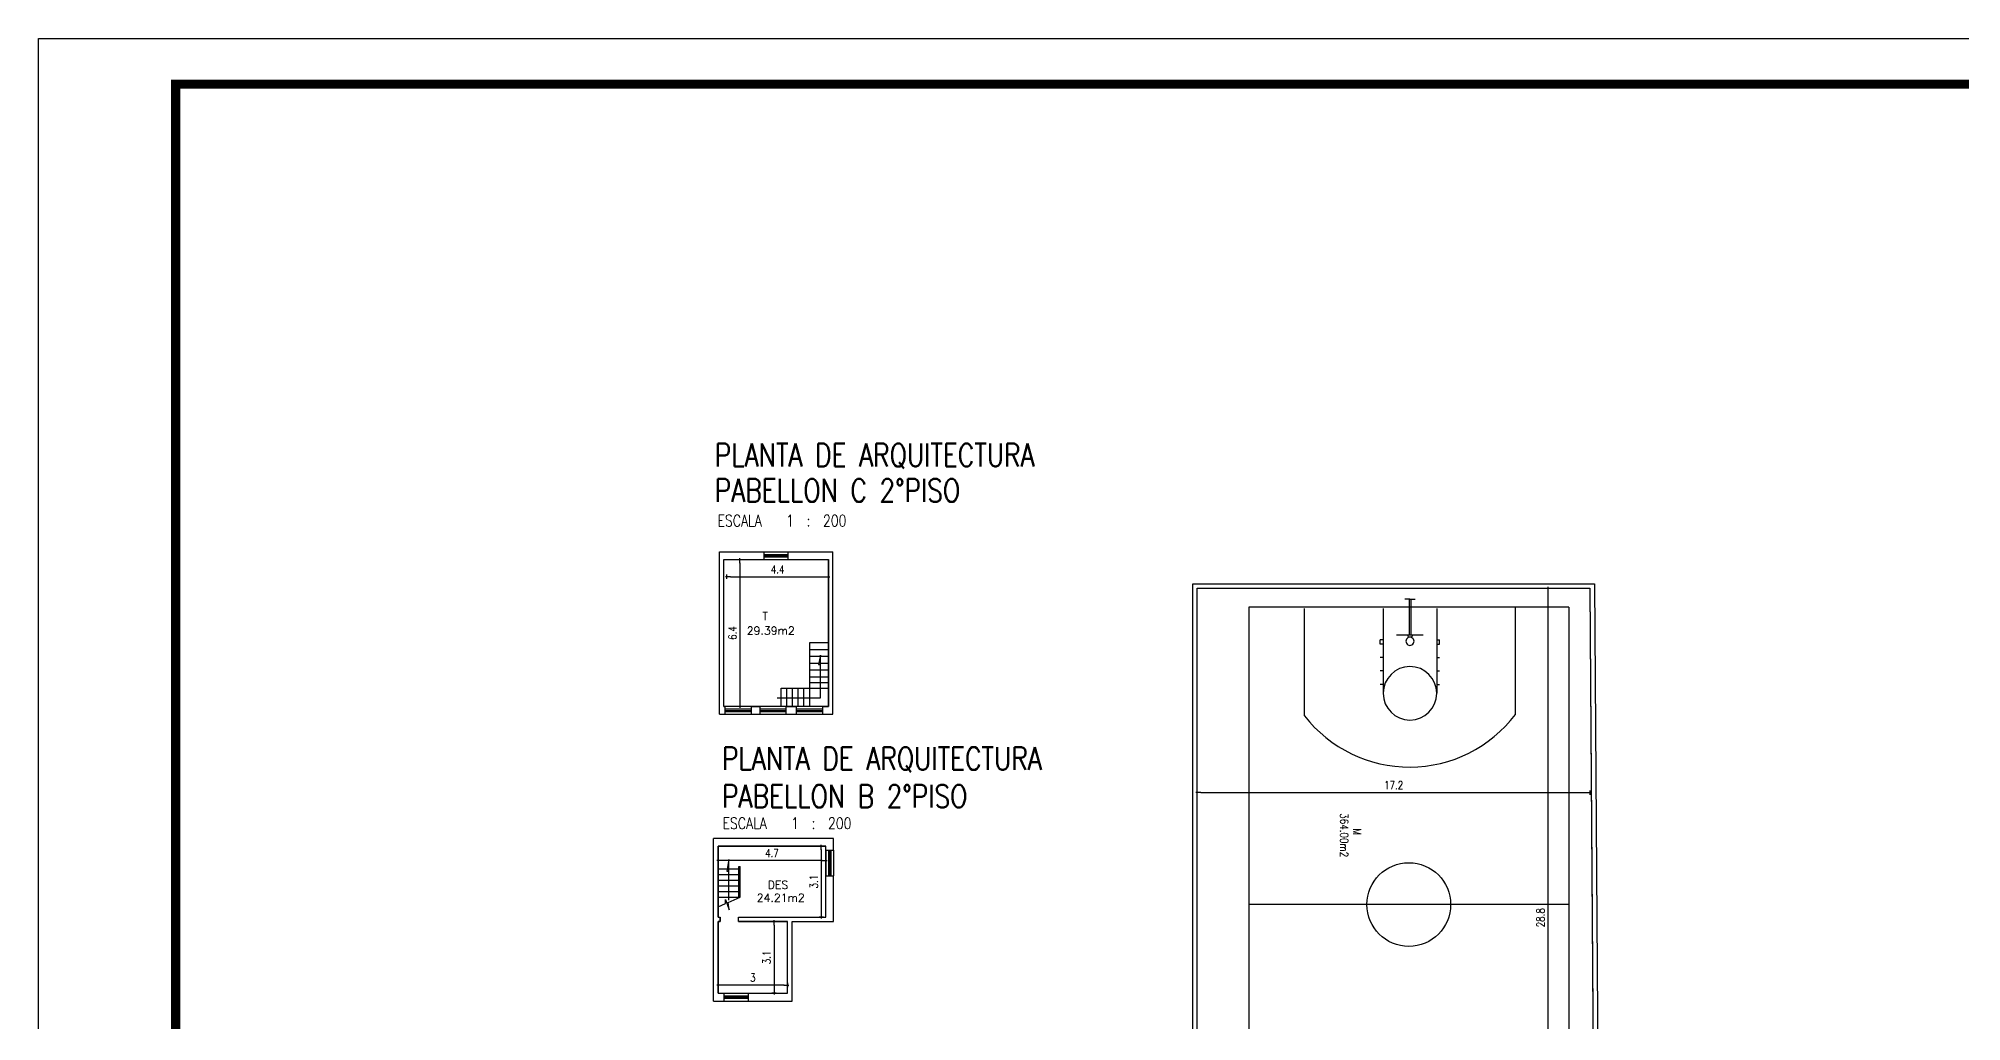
# Model space of a CAD drawing. Extents: x -3099 to -2751, y 5130 to 5248.
# Drawn here: x -3098.5 to -3014.4, y 5205.4 to 5248.3 of the extents above; entities that cross this region are included whole.
import ezdxf

# ---------------------------------------------------------------- set-up
doc = ezdxf.new("R2010")
doc.units = 0
doc.header["$MEASUREMENT"] = 0
doc.linetypes.add('RAYITAS', pattern=[0.375, 0.25, -0.125])
doc.layers.get('0').update_dxf_attribs({"linetype": 'CONTINUOUS'})
doc.layers.get('DEFPOINTS').update_dxf_attribs({"color": 3, "linetype": 'CONTINUOUS', "lineweight": 5})
for name, color, linetype in [('ANTEPECHO', 1, 'CONTINUOUS'), ('COTAS', 7, 'CONTINUOUS'), ('ESCALERA', 2, 'CONTINUOUS'), ('MURO', 5, 'CONTINUOUS'), ('SUPERF-TEXTO', 2, 'CONTINUOUS'), ('SUPERFICIE', 7, 'CONTINUOUS'), ('TEXTO', 3, 'CONTINUOUS'), ('VENTANA', 2, 'CONTINUOUS')]:
    doc.layers.add(name, color=color, linetype=linetype)
doc.layers.add('TEXTO-SUPERFICIE', color=3, linetype='CONTINUOUS', lineweight=5)
doc.styles.add('cota', font='romans.shx', dxfattribs={"width": 0.8, "height": 0.35})
doc.styles.add('ROMANS', font='romans.shx', dxfattribs={"oblique": 10, "height": 1.3})
doc.styles.add('TEXTO', font='romans.shx', dxfattribs={"width": 0.8, "height": 0.4})
doc.dimstyles.new('ROMANS', dxfattribs={"dimscale": 2, "dimtxt": 0.35, "dimasz": 0.15, "dimexe": 1.25, "dimexo": 0.625, "dimtad": 1, "dimdec": 0, "dimdsep": 46, "dimtxsty": 'cota', "dimcen": 2.5, "dimse1": 1, "dimse2": 1, "dimclrt": 2, "dimadec": 0, "dimazin": 0, "dimtfac": 1, "dimtdec": 0, "dimtmove": 0, "dimatfit": 3, "dimfxl": 0, "dimtolj": 1, "dimtzin": 0, "dimarcsym": 0})

# ---------------------------------------------------------------- blocks, each defined once
blk = doc.blocks.new('COTA_LN')
at = {"layer": 'COTAS'}
for points in [[(-1.05, 0), (0.4, 0)], [(0, 0.63), (0, -0.63)]]:
    blk.add_lwpolyline(points, dxfattribs=at)
at = {"layer": 'COTAS', "color": 20, "const_width": 0.05}
blk.add_lwpolyline([(0, 0.38), (0, -0.38)], dxfattribs=at)
blk = doc.blocks.new('*D69')
at = {"layer": 'COTAS', "color": 0, "lineweight": -2}
blk.add_line((-3032.488, 5195.638), (-3032.488, 5224.148), dxfattribs=at)
at = {"layer": 'DEFPOINTS', "color": 0}
for p in [(-3033.292, 5224.298), (-3032.488, 5224.298), (-3033.292, 5195.488)]:
    blk.add_point(p, dxfattribs=at)
at = {"layer": 'COTAS', "color": 0, "lineweight": -2, "xscale": 0.15, "yscale": 0.15, "zscale": 0.15}
for p, rotation in [((-3032.488, 5224.298), 90), ((-3032.488, 5195.488), 270)]:
    blk.add_blockref('COTA_LN', p, dxfattribs=dict(at, rotation=rotation))
at = {"layer": 'COTAS', "insert": (-3032.813, 5209.893), "char_height": 0.35, "attachment_point": 5, "rotation": 90, "style": 'cota'}
blk.add_mtext('\\A1;28.8', dxfattribs=at)
blk = doc.blocks.new('*D70')
at = {"layer": 'COTAS', "color": 0, "lineweight": -2}
blk.add_line((-3047.675, 5215.366), (-3030.806, 5215.366), dxfattribs=at)
at = {"layer": 'DEFPOINTS', "color": 0}
for p in [(-3047.825, 5224.298), (-3030.656, 5224.298), (-3030.656, 5215.366)]:
    blk.add_point(p, dxfattribs=at)
at = {"layer": 'COTAS', "color": 0, "lineweight": -2, "xscale": 0.15, "yscale": 0.15, "zscale": 0.15, "rotation": 180}
blk.add_blockref('COTA_LN', (-3047.825, 5215.366), dxfattribs=at)
at = {"layer": 'COTAS', "color": 0, "lineweight": -2, "xscale": 0.15, "yscale": 0.15, "zscale": 0.15}
blk.add_blockref('COTA_LN', (-3030.656, 5215.366), dxfattribs=at)
at = {"layer": 'COTAS', "insert": (-3039.24, 5215.691), "char_height": 0.35, "attachment_point": 5, "style": 'cota'}
blk.add_mtext('\\A1;17.2', dxfattribs=at)
blk = doc.blocks.new('*D159')
at = {"layer": 'COTAS', "color": 0, "lineweight": -2}
blk.add_line((-3064.272, 5212.871), (-3064.272, 5210.071), dxfattribs=at)
at = {"layer": 'DEFPOINTS', "color": 0}
for p in [(-3064.077, 5213.021), (-3064.272, 5209.921), (-3064.077, 5209.921)]:
    blk.add_point(p, dxfattribs=at)
at = {"layer": 'COTAS', "color": 0, "lineweight": -2, "xscale": 0.15, "yscale": 0.15, "zscale": 0.15}
for p, rotation in [((-3064.272, 5213.021), 90), ((-3064.272, 5209.921), 270)]:
    blk.add_blockref('COTA_LN', p, dxfattribs=dict(at, rotation=rotation))
at = {"layer": 'COTAS', "insert": (-3064.597, 5211.471), "char_height": 0.35, "attachment_point": 5, "rotation": 90, "style": 'cota'}
blk.add_mtext('\\A1;3.1', dxfattribs=at)
blk = doc.blocks.new('*D160')
at = {"layer": 'COTAS', "color": 0, "lineweight": -2}
blk.add_line((-3064.227, 5212.397), (-3068.627, 5212.397), dxfattribs=at)
at = {"layer": 'DEFPOINTS', "color": 0}
for p in [(-3068.777, 5213.021), (-3064.077, 5213.021), (-3068.777, 5212.397)]:
    blk.add_point(p, dxfattribs=at)
at = {"layer": 'COTAS', "color": 0, "lineweight": -2, "xscale": 0.15, "yscale": 0.15, "zscale": 0.15, "rotation": 180}
blk.add_blockref('COTA_LN', (-3068.777, 5212.397), dxfattribs=at)
at = {"layer": 'COTAS', "color": 0, "lineweight": -2, "xscale": 0.15, "yscale": 0.15, "zscale": 0.15}
blk.add_blockref('COTA_LN', (-3064.077, 5212.397), dxfattribs=at)
at = {"layer": 'COTAS', "insert": (-3066.427, 5212.722), "char_height": 0.35, "attachment_point": 5, "style": 'cota'}
blk.add_mtext('\\A1;4.7', dxfattribs=at)
blk = doc.blocks.new('*D161')
at = {"layer": 'COTAS', "color": 0, "lineweight": -2}
blk.add_line((-3066.335, 5209.571), (-3066.335, 5206.741), dxfattribs=at)
at = {"layer": 'DEFPOINTS', "color": 0}
for p in [(-3065.747, 5209.721), (-3066.335, 5206.591), (-3065.747, 5206.591)]:
    blk.add_point(p, dxfattribs=at)
at = {"layer": 'COTAS', "color": 0, "lineweight": -2, "xscale": 0.15, "yscale": 0.15, "zscale": 0.15}
for p, rotation in [((-3066.335, 5209.721), 90), ((-3066.335, 5206.591), 270)]:
    blk.add_blockref('COTA_LN', p, dxfattribs=dict(at, rotation=rotation))
at = {"layer": 'COTAS', "insert": (-3066.66, 5208.156), "char_height": 0.35, "attachment_point": 5, "rotation": 90, "style": 'cota'}
blk.add_mtext('\\A1;3.1', dxfattribs=at)
blk = doc.blocks.new('*D162')
at = {"layer": 'COTAS', "color": 0, "lineweight": -2}
blk.add_line((-3065.897, 5206.949), (-3068.627, 5206.949), dxfattribs=at)
at = {"layer": 'DEFPOINTS', "color": 0}
for p in [(-3068.777, 5206.949), (-3068.777, 5206.591), (-3065.747, 5206.591)]:
    blk.add_point(p, dxfattribs=at)
at = {"layer": 'COTAS', "color": 0, "lineweight": -2, "xscale": 0.15, "yscale": 0.15, "zscale": 0.15, "rotation": 180}
blk.add_blockref('COTA_LN', (-3068.777, 5206.949), dxfattribs=at)
at = {"layer": 'COTAS', "color": 0, "lineweight": -2, "xscale": 0.15, "yscale": 0.15, "zscale": 0.15}
blk.add_blockref('COTA_LN', (-3065.747, 5206.949), dxfattribs=at)
at = {"layer": 'COTAS', "insert": (-3067.262, 5207.274), "char_height": 0.35, "attachment_point": 5, "style": 'cota'}
blk.add_mtext('\\A1;3', dxfattribs=at)
blk = doc.blocks.new('*D163')
at = {"layer": 'COTAS', "color": 0, "lineweight": -2}
blk.add_line((-3068.247, 5224.799), (-3064.108, 5224.799), dxfattribs=at)
at = {"layer": 'DEFPOINTS', "color": 0}
for p in [(-3068.397, 5225.556), (-3063.958, 5225.556), (-3063.958, 5224.799)]:
    blk.add_point(p, dxfattribs=at)
at = {"layer": 'COTAS', "color": 0, "lineweight": -2, "xscale": 0.15, "yscale": 0.15, "zscale": 0.15, "rotation": 180}
blk.add_blockref('COTA_LN', (-3068.397, 5224.799), dxfattribs=at)
at = {"layer": 'COTAS', "color": 0, "lineweight": -2, "xscale": 0.15, "yscale": 0.15, "zscale": 0.15}
blk.add_blockref('COTA_LN', (-3063.958, 5224.799), dxfattribs=at)
at = {"layer": 'COTAS', "insert": (-3066.178, 5225.124), "char_height": 0.35, "attachment_point": 5, "style": 'cota'}
blk.add_mtext('\\A1;4.4', dxfattribs=at)
blk = doc.blocks.new('*D164')
at = {"layer": 'COTAS', "color": 0, "lineweight": -2}
blk.add_line((-3067.826, 5225.406), (-3067.826, 5219.276), dxfattribs=at)
at = {"layer": 'DEFPOINTS', "color": 0}
for p in [(-3068.528, 5225.556), (-3068.528, 5219.126), (-3067.826, 5219.126)]:
    blk.add_point(p, dxfattribs=at)
at = {"layer": 'COTAS', "color": 0, "lineweight": -2, "xscale": 0.15, "yscale": 0.15, "zscale": 0.15}
for p, rotation in [((-3067.826, 5225.556), 90), ((-3067.826, 5219.126), 270)]:
    blk.add_blockref('COTA_LN', p, dxfattribs=dict(at, rotation=rotation))
at = {"layer": 'COTAS', "insert": (-3068.151, 5222.341), "char_height": 0.35, "attachment_point": 5, "rotation": 90, "style": 'cota'}
blk.add_mtext('\\A1;6.4', dxfattribs=at)

msp = doc.modelspace()

# ---------------------------------------------------------------- linework, layer by layer
at = {"linetype": 'RAYITAS', "ltscale": 2000}
for p, q in [((-3045.576, 5223.468), (-3045.576, 5197.468)), ((-3031.576, 5223.468), (-3045.576, 5223.468)), ((-3031.576, 5223.468), (-3031.576, 5197.468))]:
    msp.add_line(p, q, dxfattribs=at)
at = {"linetype": 'Continuous', "ltscale": 2000}
for p, q in [((-3038.527, 5223.816), (-3038.755, 5223.816)), ((-3038.56, 5223.816), (-3038.56, 5222.256)), ((-3038.527, 5223.816), (-3038.3, 5223.816)), ((-3038.495, 5223.816), (-3038.495, 5222.256)), ((-3033.916, 5218.781), (-3033.916, 5223.468)), ((-3043.139, 5218.723), (-3043.139, 5223.412)), ((-3039.698, 5223.412), (-3039.698, 5219.705)), ((-3037.357, 5223.412), (-3037.357, 5219.705)), ((-3039.828, 5221.851), (-3039.828, 5222.046)), ((-3039.698, 5222.046), (-3039.828, 5222.046)), ((-3039.698, 5221.851), (-3039.828, 5221.851)), ((-3039.112, 5222.256), (-3037.942, 5222.256)), ((-3038.636, 5222.256), (-3038.591, 5222.146)), ((-3038.418, 5222.256), (-3038.463, 5222.146)), ((-3037.357, 5222.046), (-3037.227, 5222.046)), ((-3037.357, 5221.851), (-3037.227, 5221.851)), ((-3037.227, 5221.851), (-3037.227, 5222.046)), ((-3039.698, 5221.266), (-3039.828, 5221.266)), ((-3037.357, 5221.266), (-3037.227, 5221.266)), ((-3039.698, 5220.681), (-3039.828, 5220.681)), ((-3039.698, 5220.095), (-3039.828, 5220.095)), ((-3037.357, 5220.681), (-3037.227, 5220.681)), ((-3037.357, 5220.095), (-3037.227, 5220.095)), ((-3031.576, 5210.468), (-3045.576, 5210.468))]:
    msp.add_line(p, q, dxfattribs=at)
msp.add_circle((-3038.576, 5210.468), 1.829, dxfattribs=at)
for centre, radius, start, end in [((-3038.527, 5219.705), 1.17, 0, 180), ((-3038.55, 5222.291), 5.813, 217.86911, 322.8565)]:
    msp.add_arc(centre, radius, start, end, dxfattribs=at)
for centre, major_axis, start_param, end_param in [((-3038.527, 5221.98), (0.126, 0.126), 5.497787, 8.63938), ((-3038.527, 5221.98), (0.126, 0.126), 2.356194, 5.497787), ((-3038.527, 5219.705), (0.828, -0.828), 3.926991, 7.068583)]:
    msp.add_ellipse(centre, major_axis=major_axis, ratio=1, start_param=start_param, end_param=end_param, dxfattribs=at)
at = {"layer": 'ANTEPECHO'}
for p, q in [((-3066.768, 5225.896), (-3065.718, 5225.896)), ((-3066.768, 5225.556), (-3065.718, 5225.556)), ((-3067.328, 5219.126), (-3068.468, 5219.126)), ((-3068.468, 5218.786), (-3067.328, 5218.786)), ((-3065.808, 5219.126), (-3066.948, 5219.126)), ((-3066.948, 5218.786), (-3065.808, 5218.786)), ((-3064.208, 5219.126), (-3065.348, 5219.126)), ((-3065.348, 5218.786), (-3064.208, 5218.786)), ((-3064.077, 5212.841), (-3064.077, 5211.721)), ((-3063.737, 5212.841), (-3063.737, 5211.721)), ((-3068.517, 5206.591), (-3067.457, 5206.591)), ((-3068.517, 5206.251), (-3067.457, 5206.251))]:
    msp.add_line(p, q, dxfattribs=at)
at = {"layer": 'COTAS'}
msp.add_lwpolyline([(-2930.304, 5248.336), (-2930.304, 5129.536), (-3098.504, 5129.536), (-3098.504, 5248.336)], close=True, dxfattribs=at)
at = {"layer": 'COTAS', "const_width": 0.4}
msp.add_lwpolyline([(-2932.304, 5246.336), (-3092.504, 5246.336), (-3092.504, 5131.536), (-2932.304, 5131.536)], close=True, dxfattribs=at)
at = {"layer": 'ESCALERA'}
for p, q in [((-3064.778, 5219.126), (-3064.778, 5221.926)), ((-3064.778, 5221.926), (-3063.958, 5221.926)), ((-3064.778, 5221.626), (-3063.958, 5221.626)), ((-3064.778, 5221.326), (-3064.317, 5221.326)), ((-3064.778, 5221.026), (-3064.377, 5221.026)), ((-3064.309, 5221.326), (-3063.958, 5221.326)), ((-3064.309, 5221.026), (-3063.958, 5221.026)), ((-3064.778, 5220.726), (-3063.958, 5220.726)), ((-3064.778, 5220.426), (-3063.958, 5220.426)), ((-3064.778, 5220.176), (-3063.958, 5220.176)), ((-3066.028, 5219.926), (-3063.958, 5219.926)), ((-3066.028, 5219.126), (-3066.028, 5219.926)), ((-3065.778, 5219.126), (-3065.778, 5219.926)), ((-3065.528, 5219.126), (-3065.528, 5219.926)), ((-3065.278, 5219.126), (-3065.278, 5219.926)), ((-3065.028, 5219.126), (-3065.028, 5219.926)), ((-3068.383, 5212.021), (-3068.777, 5212.021)), ((-3067.877, 5211.771), (-3068.777, 5211.771)), ((-3067.877, 5212.021), (-3068.311, 5212.021)), ((-3067.877, 5210.768), (-3067.877, 5212.131)), ((-3067.877, 5212.131), (-3067.817, 5212.131)), ((-3067.817, 5210.795), (-3067.817, 5212.131)), ((-3067.877, 5211.521), (-3068.777, 5211.521)), ((-3067.877, 5211.271), (-3068.777, 5211.271)), ((-3067.877, 5211.021), (-3068.777, 5211.021)), ((-3067.877, 5210.771), (-3068.777, 5210.771))]:
    msp.add_line(p, q, dxfattribs=at)
at = {"layer": 'ESCALERA', "color": 3}
for points in [[(-3066.195, 5219.505), (-3064.309, 5219.505), (-3064.309, 5221.368), (-3064.39, 5220.963), (-3064.309, 5220.963)], [(-3068.311, 5210.657), (-3068.311, 5212.434), (-3068.399, 5211.927), (-3068.311, 5211.927)]]:
    msp.add_lwpolyline(points, dxfattribs=at)
at = {"layer": 'ESCALERA'}
msp.add_lwpolyline([(-3068.777, 5210.375), (-3068.455, 5210.51), (-3068.455, 5210.693), (-3068.294, 5210.241), (-3068.337, 5210.564), (-3067.817, 5210.795)], dxfattribs=at)
at = {"layer": 'MURO'}
for p, q in [((-3068.728, 5218.786), (-3068.728, 5225.896)), ((-3068.728, 5225.896), (-3066.768, 5225.896)), ((-3068.528, 5219.126), (-3068.528, 5225.556)), ((-3068.528, 5225.556), (-3066.768, 5225.556)), ((-3066.768, 5225.556), (-3066.768, 5225.896)), ((-3065.718, 5225.896), (-3063.758, 5225.896)), ((-3065.718, 5225.556), (-3065.718, 5225.896)), ((-3065.718, 5225.556), (-3063.958, 5225.556)), ((-3063.958, 5219.126), (-3063.958, 5225.556)), ((-3063.758, 5218.786), (-3063.758, 5225.896)), ((-3048.025, 5198.268), (-3048.025, 5224.498)), ((-3048.025, 5224.498), (-3030.457, 5224.498)), ((-3047.825, 5198.268), (-3047.825, 5224.298)), ((-3047.825, 5224.298), (-3030.656, 5224.298)), ((-3030.656, 5224.298), (-3030.457, 5195.488)), ((-3030.457, 5224.498), (-3030.257, 5195.489)), ((-3068.728, 5218.786), (-3068.468, 5218.786)), ((-3068.528, 5219.126), (-3068.468, 5219.126)), ((-3068.468, 5218.786), (-3068.468, 5219.126)), ((-3067.328, 5218.786), (-3067.328, 5219.126)), ((-3067.328, 5219.126), (-3066.948, 5219.126)), ((-3067.328, 5218.786), (-3066.948, 5218.786)), ((-3066.948, 5218.786), (-3066.948, 5219.126)), ((-3065.808, 5218.786), (-3065.808, 5219.126)), ((-3065.808, 5219.126), (-3065.348, 5219.126)), ((-3065.808, 5218.786), (-3065.348, 5218.786)), ((-3065.348, 5218.786), (-3065.348, 5219.126)), ((-3064.208, 5218.786), (-3064.208, 5219.126)), ((-3064.208, 5219.126), (-3063.958, 5219.126)), ((-3064.208, 5218.786), (-3063.758, 5218.786)), ((-3063.737, 5213.361), (-3068.977, 5213.361)), ((-3068.977, 5206.251), (-3068.977, 5213.361)), ((-3063.737, 5212.841), (-3063.737, 5213.361)), ((-3068.777, 5213.021), (-3064.077, 5213.021)), ((-3068.777, 5209.921), (-3068.777, 5213.021)), ((-3064.077, 5212.841), (-3064.077, 5213.021)), ((-3064.077, 5212.841), (-3063.737, 5212.841)), ((-3064.077, 5212.841), (-3063.737, 5212.841)), ((-3064.077, 5209.921), (-3064.077, 5211.721)), ((-3064.077, 5211.721), (-3063.737, 5211.721)), ((-3064.077, 5211.721), (-3063.737, 5211.721)), ((-3063.737, 5209.921), (-3063.737, 5211.721)), ((-3068.777, 5209.921), (-3068.697, 5209.921)), ((-3068.777, 5206.591), (-3068.777, 5209.721)), ((-3068.777, 5209.721), (-3068.697, 5209.721)), ((-3068.697, 5209.721), (-3068.697, 5209.921)), ((-3067.897, 5209.921), (-3064.077, 5209.921)), ((-3067.897, 5209.721), (-3067.897, 5209.921)), ((-3067.897, 5209.721), (-3065.747, 5209.721)), ((-3065.747, 5206.591), (-3065.747, 5209.721)), ((-3065.547, 5206.251), (-3065.547, 5209.721)), ((-3065.547, 5209.721), (-3063.737, 5209.721)), ((-3063.737, 5209.721), (-3063.737, 5209.921)), ((-3068.977, 5206.251), (-3068.517, 5206.251)), ((-3068.777, 5206.591), (-3068.517, 5206.591)), ((-3068.517, 5206.251), (-3068.517, 5206.591)), ((-3067.457, 5206.251), (-3067.457, 5206.591)), ((-3067.457, 5206.591), (-3065.747, 5206.591)), ((-3067.457, 5206.251), (-3065.547, 5206.251))]:
    msp.add_line(p, q, dxfattribs=at)
at = {"layer": 'SUPERFICIE'}
msp.add_lwpolyline([(-3068.528, 5225.556), (-3063.958, 5225.556), (-3063.958, 5219.126), (-3068.528, 5219.126)], close=True, dxfattribs=at)
for points in [[(-3034.347, 5182.678), (-3038.997, 5182.678), (-3038.997, 5179.088), (-3046.955, 5179.088), (-3046.955, 5198.268), (-3047.825, 5198.268), (-3047.825, 5224.298), (-3030.656, 5224.298), (-3030.457, 5195.488), (-3034.627, 5195.488), (-3034.627, 5195.998), (-3040.497, 5195.998), (-3040.497, 5189.558), (-3034.397, 5189.558), (-3034.397, 5187.753), (-3034.497, 5187.598), (-3034.365, 5187.432), (-3034.365, 5182.678)], [(-3068.777, 5213.021), (-3068.777, 5209.921), (-3068.697, 5209.921), (-3068.697, 5209.721), (-3068.777, 5209.721), (-3068.777, 5206.591), (-3065.747, 5206.591), (-3065.747, 5209.721), (-3067.897, 5209.721), (-3067.897, 5209.921), (-3064.077, 5209.921), (-3064.077, 5213.021), (-3068.777, 5213.021)]]:
    msp.add_lwpolyline(points, dxfattribs=at)
at = {"layer": 'VENTANA'}
for p, q in [((-3066.768, 5225.776), (-3065.718, 5225.776)), ((-3066.768, 5225.726), (-3065.718, 5225.726)), ((-3066.768, 5225.676), (-3065.718, 5225.676)), ((-3067.328, 5219.006), (-3068.468, 5219.006)), ((-3068.468, 5218.956), (-3067.328, 5218.956)), ((-3068.468, 5218.906), (-3067.328, 5218.906)), ((-3065.808, 5219.006), (-3066.948, 5219.006)), ((-3066.948, 5218.956), (-3065.808, 5218.956)), ((-3066.948, 5218.906), (-3065.808, 5218.906)), ((-3064.208, 5219.006), (-3065.348, 5219.006)), ((-3065.348, 5218.956), (-3064.208, 5218.956)), ((-3065.348, 5218.906), (-3064.208, 5218.906)), ((-3063.957, 5212.841), (-3063.957, 5211.721)), ((-3063.907, 5212.841), (-3063.907, 5211.721)), ((-3063.857, 5212.841), (-3063.857, 5211.721)), ((-3068.517, 5206.471), (-3067.457, 5206.471)), ((-3068.517, 5206.421), (-3067.457, 5206.421)), ((-3068.517, 5206.371), (-3067.457, 5206.371))]:
    msp.add_line(p, q, dxfattribs=at)

# ---------------------------------------------------------------- texts
at = {"layer": 'SUPERF-TEXTO', "style": 'TEXTO'}
for s, p in [('29.39m2', (-3067.531, 5222.27)), ('24.21m2', (-3067.094, 5210.592))]:
    msp.add_text(s, height=0.35, dxfattribs=at).set_placement(p)
at = {"layer": 'TEXTO', "color": 6, "style": 'ROMANS', "width": 0.8}
for s, p in [('PLANTA DE ARQUITECTURA ', (-3068.926, 5229.623)), ('PABELLON C 2°PISO', (-3068.926, 5228.076)), ('PLANTA DE ARQUITECTURA ', (-3068.61, 5216.354)), ('PABELLON B 2°PISO', (-3068.61, 5214.705))]:
    msp.add_text(s, height=1, dxfattribs=at).set_placement(p)
at = {"layer": 'TEXTO', "style": 'ROMANS', "width": 0.8}
for p in [(-3068.808, 5227.001), (-3068.589, 5213.773)]:
    msp.add_text('ESCALA   1  :  200', height=0.5, dxfattribs=at).set_placement(p)
at = {"layer": 'TEXTO', "style": 'TEXTO'}
for s, p in [('T', (-3066.845, 5222.902)), ('DES ', (-3066.613, 5211.156))]:
    msp.add_text(s, height=0.35, dxfattribs=at).set_placement(p)
at = {"layer": 'TEXTO-SUPERFICIE', "style": 'ROMANS', "width": 0.8}
for s, p in [('364.00m2', (-3041.577, 5214.46, 0.004)), ('M', (-3041.017, 5213.795, 0.004))]:
    msp.add_text(s, height=0.35, rotation=270, dxfattribs=at).set_placement(p)

# ---------------------------------------------------------------- dimensions: what is measured, and where the dimension line sits
at = {"layer": 'COTAS'}
for base, p1, p2, picture, middle in [((-3067.826, 5219.126), (-3068.528, 5225.556), (-3068.528, 5219.126), '*D164', (-3068.151, 5222.341)), ((-3032.488, 5224.298), (-3033.292, 5195.488), (-3033.292, 5224.298), '*D69', (-3032.813, 5209.893)), ((-3064.272, 5209.921), (-3064.077, 5213.021), (-3064.077, 5209.921), '*D159', (-3064.597, 5211.471)), ((-3066.335, 5206.591), (-3065.747, 5209.721), (-3065.747, 5206.591), '*D161', (-3066.66, 5208.156))]:
    dim = msp.add_linear_dim(base=base, p1=p1, p2=p2, angle=90, dimstyle='ROMANS', override={"dimscale": 1, "dimexe": 0.15, "dimexo": 0.2, "dimgap": 0.15, "dimdec": 1, "dimzin": 9, "dimblk": 'COTA_LN', "dimcen": 1, "dimclrt": 256, "dimadec": 1, "dimtm": 1e-09, "dimtdec": 1, "dimldrblk": 'COTA_LN'}, dxfattribs=at)
    dim.commit()
    dim.dimension.update_dxf_attribs({"geometry": picture, "text_midpoint": middle})
for base, p1, p2, picture, middle in [((-3063.958, 5224.799), (-3068.397, 5225.556), (-3063.958, 5225.556), '*D163', (-3066.178, 5225.124)), ((-3030.656, 5215.366), (-3047.825, 5224.298), (-3030.656, 5224.298), '*D70', (-3039.24, 5215.691)), ((-3068.777, 5212.397), (-3064.077, 5213.021), (-3068.777, 5213.021), '*D160', (-3066.427, 5212.722)), ((-3068.777, 5206.949), (-3065.747, 5206.591), (-3068.777, 5206.591), '*D162', (-3067.262, 5207.274))]:
    dim = msp.add_linear_dim(base=base, p1=p1, p2=p2, dimstyle='ROMANS', override={"dimscale": 1, "dimexe": 0.15, "dimexo": 0.2, "dimgap": 0.15, "dimdec": 1, "dimzin": 9, "dimblk": 'COTA_LN', "dimcen": 1, "dimclrt": 256, "dimadec": 1, "dimtm": 1e-09, "dimtdec": 1, "dimldrblk": 'COTA_LN'}, dxfattribs=at)
    dim.commit()
    dim.dimension.update_dxf_attribs({"geometry": picture, "text_midpoint": middle})

doc.saveas('drawing.dxf')
